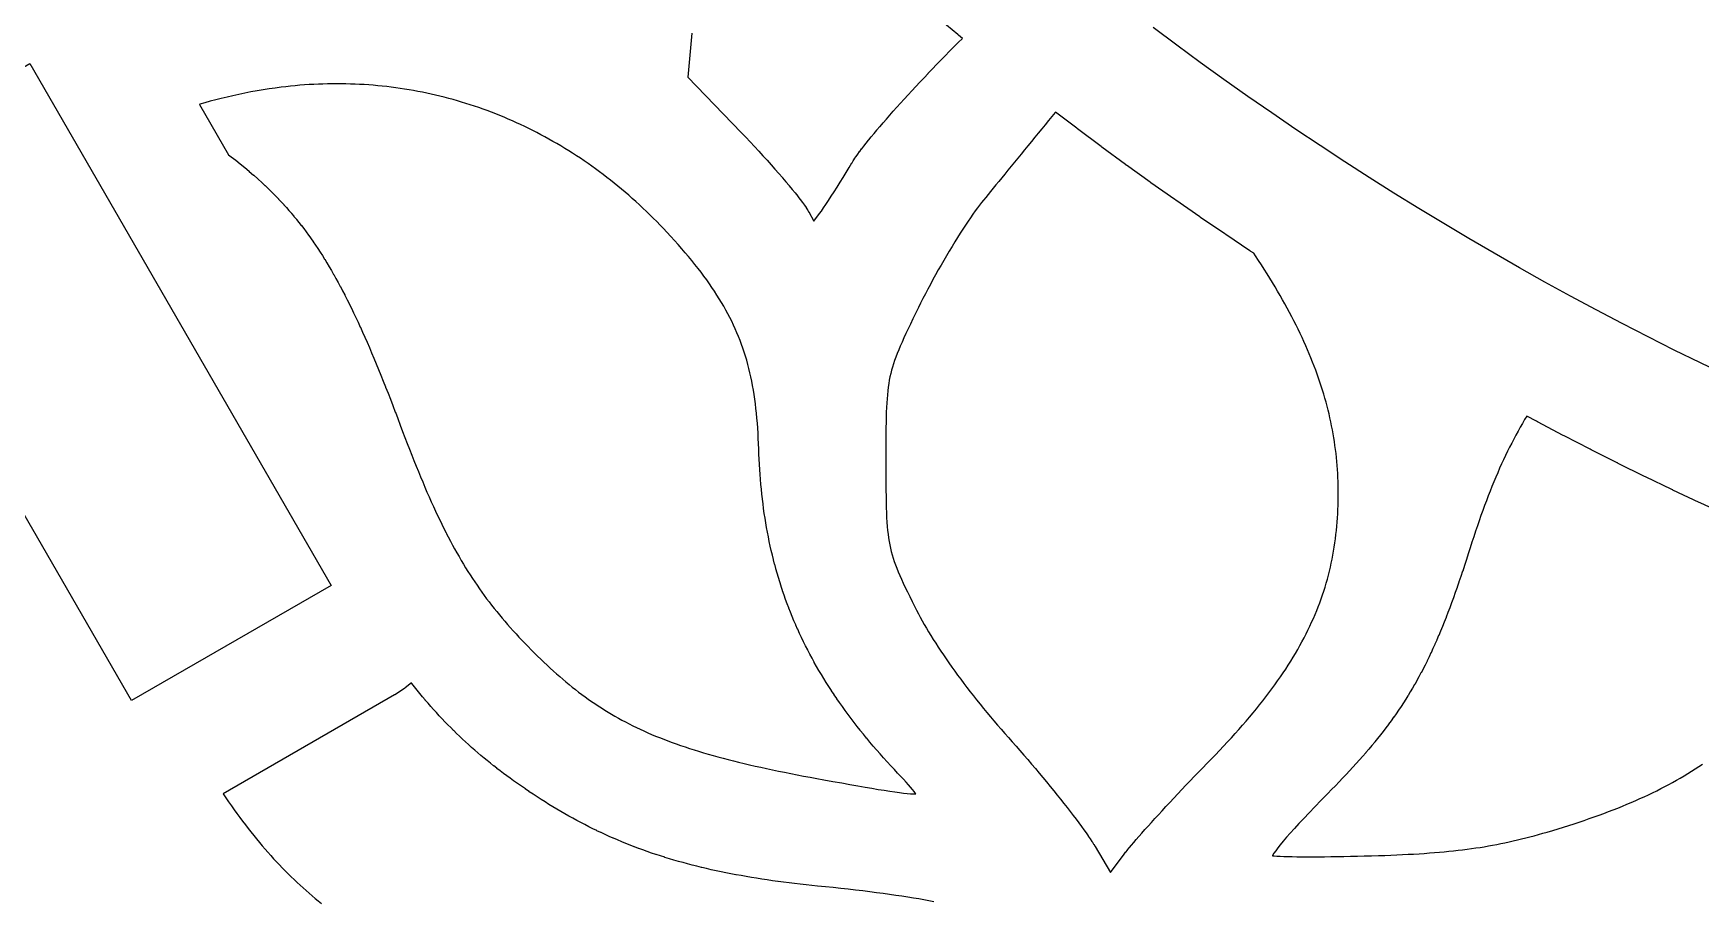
# Model space of a CAD drawing. Header units: millimetres. Extents: x 10 to 410, y 18 to 283.
# Drawn here: x 259.86 to 282.28, y 173.31 to 184.99 of the extents above; entities that cross this region are included whole.
import ezdxf

# ---------------------------------------------------------------- set-up
doc = ezdxf.new("R2010")
doc.units = ezdxf.units.MM
doc.layers.add('CUT', color=1, linetype='Continuous')

msp = doc.modelspace()

# ---------------------------------------------------------------- linework, layer by layer
at = {"layer": 'CUT'}
for points in [[(268.7137, 184.9862), (268.6605, 184.3979), (269.3804, 183.6504), (269.3806, 183.6502), (269.4395, 183.5887), (269.4399, 183.5882), (269.4985, 183.5263), (269.4989, 183.526), (269.5569, 183.4641), (269.5573, 183.4636), (269.6145, 183.4018), (269.6149, 183.4014), (269.6711, 183.34), (269.6714, 183.3397), (269.7265, 183.2789), (269.7269, 183.2784), (269.7805, 183.2185), (269.7808, 183.2181), (269.8329, 183.1593), (269.8333, 183.1589), (269.8836, 183.1015), (269.8841, 183.101), (269.9324, 183.0451), (269.9327, 183.0446), (269.9789, 182.9905), (269.9795, 182.9899), (270.0232, 182.9379), (270.0237, 182.9373), (270.0648, 182.8876), (270.0653, 182.887), (270.1037, 182.8398), (270.1044, 182.8389), (270.1397, 182.7945), (270.1403, 182.7937), (270.1725, 182.7523), (270.1735, 182.751), (270.2022, 182.7128), (270.2033, 182.7113), (270.2284, 182.6766), (270.2298, 182.6747), (270.2512, 182.6436), (270.253, 182.6408), (270.2703, 182.6138), (270.2729, 182.6096), (270.286, 182.5867), (270.2876, 182.5837), (270.3535, 182.459), (270.4318, 182.5628), (270.4568, 182.5967), (270.4856, 182.6376), (270.5179, 182.6846), (270.5529, 182.7372), (270.5904, 182.7942), (270.6295, 182.8547), (270.6696, 182.918), (270.7105, 182.9831), (270.7512, 183.049), (270.7915, 183.1153), (270.8307, 183.1807), (270.8685, 183.2449), (270.8691, 183.2458), (270.8834, 183.2695), (270.8852, 183.2724), (270.9022, 183.2985), (270.9035, 183.3004), (270.923, 183.3289), (270.9241, 183.3305), (270.946, 183.3612), (270.9468, 183.3622), (270.971, 183.3952), (270.9719, 183.3965), (270.9985, 183.4316), (270.9992, 183.4325), (271.0279, 183.4695), (271.0284, 183.4702), (271.0592, 183.5092), (271.0598, 183.5099), (271.0927, 183.5508), (271.0932, 183.5515), (271.1281, 183.5941), (271.1285, 183.5945), (271.1652, 183.6388), (271.1657, 183.6393), (271.2042, 183.6851), (271.2046, 183.6857), (271.2449, 183.733), (271.2451, 183.7332), (271.287, 183.782), (271.2875, 183.7825), (271.331, 183.8325), (271.3312, 183.8328), (271.3761, 183.8841), (271.3764, 183.8845), (271.4228, 183.9369), (271.4231, 183.9372), (271.4708, 183.9906), (271.471, 183.9909), (271.5199, 184.0453), (271.5203, 184.0456), (271.5705, 184.1009), (271.5707, 184.1012), (271.6219, 184.1572), (271.6221, 184.1574), (271.6743, 184.2141), (271.6746, 184.2144), (271.7278, 184.2718), (271.728, 184.2721), (271.782, 184.3299), (271.7822, 184.3301), (271.837, 184.3884), (271.8374, 184.3887), (271.893, 184.4473), (271.8931, 184.4475), (271.9492, 184.5064), (271.9495, 184.5067), (272.0062, 184.5657), (272.0064, 184.5659), (272.0636, 184.625), (272.0638, 184.6252), (272.1213, 184.6843), (272.1216, 184.6846), (272.1795, 184.7436), (272.1797, 184.7438), (272.2377, 184.8026), (272.2381, 184.803), (272.2964, 184.8615), (272.2966, 184.8617), (272.353, 184.9179), (272.301, 184.9604), (272.2902, 184.9692), (272.2894, 184.9698), (271.9875, 185.221)], [(282.627, 180.3837), (282.2733, 180.5543), (281.9211, 180.728), (281.5704, 180.9047), (281.2213, 181.0845), (280.8738, 181.2674), (280.5279, 181.4532), (280.1836, 181.6421), (279.8409, 181.834), (279.5, 182.0289), (279.1608, 182.2267), (278.8233, 182.4275), (278.4876, 182.6312), (278.1536, 182.8378), (277.8215, 183.0474), (277.4912, 183.2598), (277.1628, 183.4751), (276.8363, 183.6933), (276.5117, 183.9143), (276.1891, 184.1382), (275.8684, 184.3648), (275.5497, 184.5942), (275.233, 184.8264), (274.9183, 185.0614)], [(282.627, 178.5079), (282.2704, 178.6723), (282.2699, 178.6725), (282.2573, 178.6784), (282.257, 178.6786), (281.9018, 178.8461), (281.9015, 178.8462), (281.8889, 178.8522), (281.8884, 178.8524), (281.5347, 179.0231), (281.5346, 179.0232), (281.522, 179.0293), (281.5214, 179.0296), (281.1692, 179.2033), (281.169, 179.2034), (281.1565, 179.2096), (281.1559, 179.2099), (280.8053, 179.3866), (280.8047, 179.3869), (280.7922, 179.3933), (280.792, 179.3934), (280.4428, 179.5732), (280.4304, 179.5796), (280.4297, 179.58), (280.0822, 179.7629), (280.0821, 179.763), (280.0698, 179.7695), (280.0692, 179.7698), (279.9387, 179.8399), (279.9098, 179.7918), (279.8799, 179.7409), (279.8505, 179.6893), (279.8214, 179.6372), (279.7926, 179.5845), (279.7642, 179.5311), (279.7362, 179.477), (279.7084, 179.4223), (279.6811, 179.367), (279.654, 179.3107), (279.6272, 179.2537), (279.6006, 179.196), (279.5743, 179.1374), (279.5483, 179.0781), (279.5225, 179.0178), (279.4969, 178.9566), (279.4715, 178.8946), (279.4464, 178.8315), (279.4214, 178.7675), (279.3965, 178.7025), (279.3719, 178.6366), (279.3474, 178.5697), (279.323, 178.5016), (279.2987, 178.4324), (279.2746, 178.3623), (279.2505, 178.2909), (279.2265, 178.2184), (279.2026, 178.1448), (279.1787, 178.0697), (279.1532, 177.9895), (279.1531, 177.9892), (279.1278, 177.9105), (279.1277, 177.91), (279.1025, 177.8329), (279.1024, 177.8327), (279.0775, 177.7571), (279.0773, 177.7567), (279.0525, 177.6826), (279.0524, 177.6821), (279.0277, 177.6095), (279.0275, 177.609), (279.0029, 177.5378), (279.0027, 177.5373), (278.9781, 177.4674), (278.978, 177.467), (278.9536, 177.3985), (278.9534, 177.3978), (278.9289, 177.3306), (278.9287, 177.3302), (278.9043, 177.2643), (278.904, 177.2636), (278.8795, 177.1989), (278.8793, 177.1984), (278.8548, 177.1348), (278.8545, 177.134), (278.8299, 177.0716), (278.8297, 177.0711), (278.8051, 177.0098), (278.8048, 177.009), (278.78, 176.9487), (278.7797, 176.9479), (278.7548, 176.8887), (278.7544, 176.888), (278.7293, 176.8297), (278.729, 176.8289), (278.7038, 176.7716), (278.7035, 176.7708), (278.6781, 176.7144), (278.6777, 176.7135), (278.652, 176.6579), (278.6516, 176.6571), (278.6257, 176.6024), (278.6253, 176.6015), (278.5991, 176.5475), (278.5986, 176.5466), (278.5721, 176.4934), (278.5717, 176.4925), (278.5449, 176.44), (278.5444, 176.4391), (278.5173, 176.3873), (278.5168, 176.3865), (278.4893, 176.3352), (278.4888, 176.3341), (278.4609, 176.2835), (278.4604, 176.2826), (278.4321, 176.2325), (278.4316, 176.2316), (278.4029, 176.182), (278.4022, 176.181), (278.373, 176.1319), (278.3726, 176.1311), (278.343, 176.0824), (278.3423, 176.0813), (278.3121, 176.033), (278.3115, 176.0321), (278.2808, 175.9841), (278.2803, 175.9833), (278.2491, 175.9356), (278.2484, 175.9346), (278.2166, 175.8872), (278.2161, 175.8863), (278.1838, 175.8392), (278.1831, 175.8383), (278.1501, 175.7913), (278.1495, 175.7904), (278.1158, 175.7435), (278.1152, 175.7427), (278.0809, 175.696), (278.0803, 175.6953), (278.0454, 175.6487), (278.0448, 175.6479), (278.0091, 175.6012), (278.0085, 175.6003), (277.9721, 175.5537), (277.9715, 175.553), (277.9343, 175.5063), (277.9337, 175.5056), (277.8958, 175.4589), (277.8953, 175.4582), (277.8565, 175.4113), (277.856, 175.4107), (277.8165, 175.3636), (277.8159, 175.363), (277.7755, 175.3157), (277.775, 175.315), (277.7337, 175.2675), (277.7332, 175.2669), (277.691, 175.2191), (277.6906, 175.2187), (277.6476, 175.1705), (277.6471, 175.1699), (277.6031, 175.1214), (277.6026, 175.1209), (277.5576, 175.072), (277.5571, 175.0715), (277.5111, 175.0222), (277.5109, 175.0219), (277.464, 174.972), (277.4634, 174.9715), (277.4154, 174.9212), (277.4152, 174.9209), (277.3662, 174.8699), (277.3658, 174.8695), (277.3157, 174.818), (277.3154, 174.8177), (277.2641, 174.7654), (277.1747, 174.6744), (277.0913, 174.5886), (277.0137, 174.5078), (276.9418, 174.4321), (276.8754, 174.3612), (276.8147, 174.2951), (276.7594, 174.2337), (276.7097, 174.177), (276.6652, 174.1248), (276.6261, 174.0771), (276.5924, 174.0342), (276.564, 173.9957), (276.5409, 173.9619), (276.5231, 173.9332), (276.5209, 173.9291), (276.5413, 173.9273), (276.579, 173.9249), (276.6227, 173.9228), (276.6718, 173.9208), (276.7258, 173.9193), (276.7846, 173.918), (276.8477, 173.9169), (276.9149, 173.9162), (276.986, 173.9158), (277.0608, 173.9157), (277.1389, 173.9159), (277.2199, 173.9164), (277.3038, 173.9172), (277.3901, 173.9183), (277.4787, 173.9198), (277.5693, 173.9216), (277.6615, 173.9236), (277.7552, 173.926), (277.8501, 173.9288), (277.946, 173.9317), (278.0298, 173.9347), (278.1115, 173.9378), (278.1912, 173.9412), (278.2689, 173.9448), (278.3447, 173.9486), (278.4186, 173.9526), (278.4909, 173.957), (278.5615, 173.9616), (278.6304, 173.9664), (278.698, 173.9717), (278.7641, 173.9771), (278.8289, 173.983), (278.8925, 173.9891), (278.955, 173.9956), (279.0164, 174.0024), (279.0767, 174.0096), (279.1363, 174.0173), (279.195, 174.0251), (279.253, 174.0335), (279.3104, 174.0423), (279.3671, 174.0514), (279.4235, 174.0611), (279.4795, 174.0711), (279.5352, 174.0817), (279.5907, 174.0927), (279.6461, 174.1041), (279.7015, 174.1162), (279.7569, 174.1286), (279.8124, 174.1416), (279.8682, 174.1552), (279.9245, 174.1692), (279.981, 174.1838), (280.038, 174.199), (280.0956, 174.2148), (280.154, 174.2313), (280.2131, 174.2483), (280.2875, 174.2701), (280.3608, 174.2923), (280.4332, 174.3144), (280.5044, 174.3368), (280.5747, 174.3593), (280.6439, 174.382), (280.7122, 174.4049), (280.7794, 174.428), (280.8458, 174.4512), (280.9113, 174.4748), (280.9757, 174.4984), (281.0393, 174.5224), (281.102, 174.5466), (281.1638, 174.571), (281.2249, 174.5957), (281.2851, 174.6207), (281.3445, 174.646), (281.4032, 174.6715), (281.461, 174.6973), (281.5182, 174.7234), (281.5746, 174.7499), (281.6303, 174.7767), (281.6853, 174.8038), (281.7396, 174.8313), (281.7935, 174.8592), (281.8466, 174.8873), (281.899, 174.9159), (281.951, 174.9449), (282.0024, 174.9742), (282.053, 175.0039), (282.1034, 175.0342), (282.1533, 175.0648), (282.2026, 175.0957), (282.2513, 175.1272), (282.2998, 175.1593)], [(271.9666, 173.312), (271.903, 173.324), (271.8364, 173.336), (271.7666, 173.3481), (271.6937, 173.3602), (271.618, 173.3723), (271.5393, 173.3843), (271.4579, 173.3964), (271.3739, 173.4084), (271.2872, 173.4204), (271.1981, 173.4322), (271.1067, 173.444), (271.0128, 173.4556), (270.9168, 173.4672), (270.8187, 173.4785), (270.7186, 173.4898), (270.6165, 173.5008), (270.5125, 173.5116), (270.4067, 173.5222), (270.4065, 173.5222), (270.3285, 173.5301), (270.328, 173.5302), (270.2508, 173.5384), (270.2505, 173.5384), (270.1741, 173.5468), (270.1734, 173.5469), (270.0978, 173.5557), (270.0974, 173.5557), (270.0227, 173.5647), (270.0221, 173.5648), (269.9481, 173.5742), (269.9476, 173.5743), (269.8744, 173.584), (269.8738, 173.584), (269.8013, 173.594), (269.8008, 173.5941), (269.7291, 173.6044), (269.7284, 173.6045), (269.6574, 173.6152), (269.6568, 173.6153), (269.5865, 173.6263), (269.586, 173.6264), (269.5164, 173.6377), (269.5157, 173.6378), (269.4467, 173.6495), (269.4461, 173.6496), (269.3779, 173.6616), (269.3773, 173.6617), (269.3097, 173.674), (269.3088, 173.6742), (269.2419, 173.687), (269.2413, 173.6871), (269.1749, 173.7002), (269.1743, 173.7003), (269.1086, 173.7137), (269.1079, 173.7139), (269.0428, 173.7277), (269.042, 173.7278), (268.9775, 173.742), (268.9767, 173.7422), (268.9128, 173.7568), (268.9121, 173.757), (268.8487, 173.772), (268.8479, 173.7722), (268.7851, 173.7876), (268.7845, 173.7877), (268.7222, 173.8034), (268.7212, 173.8037), (268.6594, 173.8199), (268.6588, 173.82), (268.5976, 173.8365), (268.5967, 173.8368), (268.5359, 173.8538), (268.5351, 173.854), (268.4748, 173.8714), (268.474, 173.8716), (268.4141, 173.8894), (268.4133, 173.8897), (268.3539, 173.9079), (268.3529, 173.9082), (268.294, 173.9269), (268.2934, 173.9271), (268.2349, 173.9461), (268.2338, 173.9464), (268.1757, 173.966), (268.1751, 173.9662), (268.1173, 173.9861), (268.1164, 173.9865), (268.0591, 174.0069), (268.0582, 174.0072), (268.0012, 174.0281), (268.0004, 174.0284), (267.9438, 174.0497), (267.9428, 174.0501), (267.8866, 174.0719), (267.8858, 174.0722), (267.8298, 174.0945), (267.829, 174.0948), (267.7734, 174.1175), (267.7726, 174.1179), (267.7172, 174.1411), (267.7162, 174.1415), (267.6612, 174.1652), (267.6605, 174.1655), (267.6057, 174.1896), (267.6047, 174.19), (267.5502, 174.2147), (267.5495, 174.2151), (267.4953, 174.2402), (267.4944, 174.2406), (267.4403, 174.2663), (267.4396, 174.2666), (267.3858, 174.2927), (267.3848, 174.2932), (267.3312, 174.3199), (267.3305, 174.3202), (267.2771, 174.3473), (267.2763, 174.3478), (267.223, 174.3755), (267.2222, 174.3759), (267.1691, 174.4041), (267.1682, 174.4046), (267.1153, 174.4334), (267.1146, 174.4338), (267.0618, 174.4631), (267.0611, 174.4635), (267.0084, 174.4933), (267.0076, 174.4937), (266.9551, 174.524), (266.9544, 174.5244), (266.9019, 174.5553), (266.9011, 174.5558), (266.8487, 174.5873), (266.848, 174.5877), (266.7957, 174.6197), (266.795, 174.6201), (266.7427, 174.6527), (266.742, 174.6531), (266.6898, 174.6862), (266.6892, 174.6866), (266.6369, 174.7203), (266.6362, 174.7208), (266.584, 174.7551), (266.5834, 174.7555), (266.5313, 174.7903), (266.5306, 174.7908), (266.4783, 174.8263), (266.4777, 174.8267), (266.4255, 174.8627), (266.425, 174.8631), (266.3727, 174.8997), (266.3719, 174.9002), (266.3196, 174.9375), (266.3193, 174.9377), (266.2743, 174.9701), (266.2735, 174.9707), (266.229, 175.0034), (266.2285, 175.0038), (266.1843, 175.0367), (266.1836, 175.0372), (266.1398, 175.0704), (266.1392, 175.0709), (266.0958, 175.1043), (266.0951, 175.1048), (266.0521, 175.1385), (266.0516, 175.1389), (266.0089, 175.1728), (266.0081, 175.1734), (265.9658, 175.2077), (265.9653, 175.2081), (265.9233, 175.2426), (265.9226, 175.2432), (265.8809, 175.2781), (265.8803, 175.2786), (265.839, 175.3137), (265.8383, 175.3143), (265.7973, 175.3498), (265.7968, 175.3503), (265.7561, 175.3861), (265.7554, 175.3867), (265.715, 175.4229), (265.7144, 175.4234), (265.6743, 175.4599), (265.6735, 175.4607), (265.6338, 175.4976), (265.6333, 175.498), (265.5938, 175.5352), (265.5931, 175.5359), (265.5539, 175.5736), (265.5534, 175.5741), (265.5144, 175.6121), (265.5137, 175.6128), (265.4751, 175.6512), (265.4744, 175.6518), (265.436, 175.6907), (265.4356, 175.6912), (265.3974, 175.7304), (265.3967, 175.7311), (265.3588, 175.7708), (265.3582, 175.7715), (265.3205, 175.8117), (265.3199, 175.8123), (265.2825, 175.8528), (265.2819, 175.8535), (265.2447, 175.8946), (265.2442, 175.8952), (265.2072, 175.9367), (265.2065, 175.9374), (265.1698, 175.9794), (265.1693, 175.9799), (265.1327, 176.0224), (265.1321, 176.0232), (265.0958, 176.0662), (265.0953, 176.0667), (265.0591, 176.1102), (265.0586, 176.1109), (265.0226, 176.1549), (265.0221, 176.1555), (264.9863, 176.2), (264.9857, 176.2007), (264.9501, 176.2458), (264.9496, 176.2465), (264.9453, 176.252), (264.8615, 176.1855), (264.8534, 176.1797), (264.7214, 176.0947), (264.7173, 176.0922), (262.4147, 174.7628), (262.4148, 174.7627), (262.4522, 174.7078), (262.4896, 174.6538), (262.5269, 174.6005), (262.5644, 174.548), (262.6017, 174.4963), (262.6391, 174.4455), (262.6767, 174.3953), (262.7142, 174.3458), (262.7518, 174.297), (262.7895, 174.2491), (262.8273, 174.2018), (262.8651, 174.1552), (262.903, 174.1094), (262.9412, 174.0641), (262.9794, 174.0196), (263.0177, 173.9757), (263.056, 173.9325), (263.0946, 173.8899), (263.1333, 173.8479), (263.1722, 173.8065), (263.2111, 173.7659), (263.2504, 173.7257), (263.2897, 173.6862), (263.3293, 173.6472), (263.369, 173.6089), (263.409, 173.5711), (263.4492, 173.5337), (263.4895, 173.497), (263.5301, 173.4608), (263.5711, 173.4251), (263.6121, 173.3899), (263.6534, 173.3553), (263.695, 173.3211), (263.7369, 173.2874)]]:
    msp.add_lwpolyline(points, dxfattribs=at)
for points in [[(263.8673, 177.5644), (261.1827, 176.0144), (257.1327, 183.0292), (259.8173, 184.5792)], [(262.0971, 184.0306), (262.4879, 183.3536), (262.5239, 183.3263), (262.5247, 183.3257), (262.5845, 183.2793), (262.5856, 183.2784), (262.6454, 183.2306), (262.6464, 183.2298), (262.7059, 183.181), (262.7069, 183.1802), (262.7659, 183.1305), (262.7668, 183.1297), (262.825, 183.0795), (262.8262, 183.0785), (262.8831, 183.0279), (262.8841, 183.027), (262.9396, 182.9762), (262.9405, 182.9753), (262.9777, 182.9404), (262.9785, 182.9397), (263.0151, 182.9046), (263.0157, 182.904), (263.052, 182.8686), (263.0529, 182.8677), (263.0886, 182.832), (263.0893, 182.8313), (263.1247, 182.7952), (263.1254, 182.7945), (263.1604, 182.7581), (263.1612, 182.7573), (263.1958, 182.7205), (263.1965, 182.7197), (263.2307, 182.6825), (263.2315, 182.6817), (263.2654, 182.644), (263.2661, 182.6431), (263.2996, 182.605), (263.3003, 182.6042), (263.3334, 182.5657), (263.3341, 182.5649), (263.367, 182.5258), (263.3678, 182.5249), (263.4004, 182.4852), (263.4011, 182.4843), (263.4333, 182.4442), (263.434, 182.4433), (263.466, 182.4025), (263.4667, 182.4016), (263.4984, 182.3602), (263.499, 182.3594), (263.5305, 182.3174), (263.5312, 182.3165), (263.5625, 182.2738), (263.5631, 182.2729), (263.5941, 182.2296), (263.5948, 182.2287), (263.6256, 182.1846), (263.6261, 182.1838), (263.6568, 182.139), (263.6575, 182.138), (263.6879, 182.0924), (263.6884, 182.0917), (263.7187, 182.0454), (263.7192, 182.0445), (263.7494, 181.9973), (263.75, 181.9965), (263.78, 181.9486), (263.7805, 181.9477), (263.8104, 181.8988), (263.8109, 181.898), (263.8407, 181.8483), (263.8411, 181.8475), (263.8708, 181.7969), (263.8713, 181.7961), (263.9009, 181.7445), (263.9013, 181.7438), (263.9309, 181.6913), (263.9314, 181.6905), (263.9609, 181.637), (263.9613, 181.6362), (263.9907, 181.5817), (263.991, 181.5811), (264.0205, 181.5255), (264.0209, 181.5248), (264.0504, 181.4682), (264.0508, 181.4674), (264.0802, 181.4097), (264.0805, 181.4091), (264.11, 181.3503), (264.1103, 181.3497), (264.1398, 181.2898), (264.1401, 181.2892), (264.1697, 181.2281), (264.17, 181.2275), (264.1996, 181.1653), (264.1999, 181.1647), (264.2296, 181.1012), (264.2298, 181.1006), (264.2596, 181.0359), (264.2598, 181.0355), (264.2898, 180.9695), (264.2901, 180.9689), (264.3201, 180.9017), (264.3203, 180.9012), (264.3505, 180.8326), (264.3507, 180.8321), (264.381, 180.7623), (264.3812, 180.7618), (264.4117, 180.6905), (264.4119, 180.69), (264.4425, 180.6174), (264.4427, 180.6171), (264.4736, 180.5431), (264.4738, 180.5426), (264.5048, 180.4672), (264.5049, 180.4669), (264.5362, 180.3899), (264.5364, 180.3895), (264.5679, 180.3112), (264.568, 180.3109), (264.5998, 180.231), (264.6, 180.2305), (264.632, 180.149), (264.6321, 180.1488), (264.6644, 180.0659), (264.6645, 180.0656), (264.6971, 179.981), (264.6972, 179.9807), (264.7301, 179.8945), (264.7302, 179.8942), (264.7634, 179.8064), (264.7635, 179.8062), (264.7971, 179.7168), (264.8285, 179.6333), (264.8594, 179.5516), (264.89, 179.4717), (264.9204, 179.3932), (264.9504, 179.3164), (264.9804, 179.241), (265.01, 179.1671), (265.0395, 179.0946), (265.0687, 179.0237), (265.0977, 178.9541), (265.1268, 178.8859), (265.1555, 178.8189), (265.1843, 178.7533), (265.2129, 178.6889), (265.2415, 178.6257), (265.27, 178.5637), (265.2985, 178.5029), (265.3269, 178.4431), (265.3553, 178.3846), (265.3656, 178.3639), (265.4137, 178.2704), (265.4176, 178.2617), (265.4197, 178.2563), (265.4411, 178.2147), (265.4698, 178.1603), (265.4987, 178.1065), (265.5277, 178.0535), (265.5568, 178.0015), (265.586, 177.9503), (265.6155, 177.8998), (265.6452, 177.8501), (265.675, 177.8011), (265.7052, 177.7527), (265.7356, 177.7049), (265.7662, 177.6578), (265.7972, 177.6113), (265.8286, 177.5652), (265.8603, 177.5196), (265.8924, 177.4744), (265.9248, 177.4296), (265.9577, 177.3853), (265.9909, 177.3414), (266.0247, 177.2976), (266.0589, 177.2542), (266.0937, 177.2109), (266.129, 177.1679), (266.1648, 177.1251), (266.2011, 177.0824), (266.2382, 177.0398), (266.2757, 176.9972), (266.314, 176.9546), (266.3527, 176.912), (266.3922, 176.8694), (266.4324, 176.8267), (266.4733, 176.784), (266.515, 176.7411), (266.5575, 176.6979), (266.6004, 176.6548), (266.6431, 176.6126), (266.6858, 176.571), (266.7283, 176.5303), (266.7707, 176.4904), (266.813, 176.4511), (266.8552, 176.4127), (266.8974, 176.375), (266.9396, 176.3379), (266.9819, 176.3017), (267.0242, 176.266), (267.0665, 176.231), (267.109, 176.1968), (267.1516, 176.1631), (267.1943, 176.1301), (267.2372, 176.0977), (267.2803, 176.066), (267.3237, 176.0347), (267.3673, 176.0041), (267.4112, 175.9742), (267.4554, 175.9447), (267.5, 175.9158), (267.545, 175.8874), (267.5903, 175.8595), (267.636, 175.8322), (267.6823, 175.8054), (267.729, 175.779), (267.7763, 175.753), (267.824, 175.7275), (267.8723, 175.7026), (267.9213, 175.678), (267.9709, 175.6538), (268.0209, 175.63), (268.0719, 175.6067), (268.1235, 175.5837), (268.1758, 175.5611), (268.2289, 175.5388), (268.2827, 175.5169), (268.3374, 175.4954), (268.393, 175.4742), (268.4493, 175.4532), (268.5066, 175.4327), (268.5648, 175.4124), (268.624, 175.3923), (268.6842, 175.3725), (268.7453, 175.353), (268.8075, 175.3338), (268.8707, 175.3148), (268.9351, 175.296), (269.0005, 175.2774), (269.067, 175.259), (269.1348, 175.2409), (269.2036, 175.2228), (269.2738, 175.2051), (269.3452, 175.1874), (269.4177, 175.1699), (269.4916, 175.1526), (269.5669, 175.1353), (269.6434, 175.1182), (269.7213, 175.1013), (269.8006, 175.0844), (269.8813, 175.0675), (269.9635, 175.0508), (270.0471, 175.0341), (270.1322, 175.0175), (270.2188, 175.0009), (270.307, 174.9843), (270.3967, 174.9678), (270.4881, 174.9513), (270.6127, 174.9289), (270.7305, 174.9078), (270.8418, 174.888), (270.9465, 174.8694), (271.0448, 174.8521), (271.1368, 174.8363), (271.2225, 174.8219), (271.3023, 174.8088), (271.376, 174.7973), (271.4435, 174.7873), (271.5054, 174.7789), (271.5613, 174.7721), (271.6115, 174.7669), (271.6557, 174.7633), (271.6941, 174.7614), (271.7261, 174.761), (271.7284, 174.7611), (271.7235, 174.7681), (271.7048, 174.7924), (271.6825, 174.8198), (271.6567, 174.85), (271.6275, 174.8829), (271.5952, 174.9185), (271.56, 174.9567), (271.5219, 174.9976), (271.4813, 175.0411), (271.4382, 175.0869), (271.4378, 175.0873), (271.3893, 175.1395), (271.3888, 175.1401), (271.341, 175.1923), (271.3406, 175.1927), (271.2935, 175.2448), (271.293, 175.2455), (271.2466, 175.2977), (271.2461, 175.2982), (271.2005, 175.3503), (271.1999, 175.351), (271.155, 175.4032), (271.1545, 175.4038), (271.1103, 175.456), (271.1097, 175.4567), (271.0663, 175.5089), (271.0658, 175.5095), (271.023, 175.5618), (271.0225, 175.5624), (270.9804, 175.6147), (270.9798, 175.6154), (270.9385, 175.6677), (270.938, 175.6685), (270.8974, 175.7209), (270.8969, 175.7214), (270.8569, 175.7738), (270.8563, 175.7747), (270.8171, 175.8272), (270.8166, 175.8278), (270.778, 175.8804), (270.7774, 175.8812), (270.7396, 175.9338), (270.7391, 175.9346), (270.7019, 175.9874), (270.7013, 175.9881), (270.6648, 176.0409), (270.6643, 176.0418), (270.6285, 176.0947), (270.6279, 176.0955), (270.5928, 176.1485), (270.5922, 176.1494), (270.5578, 176.2026), (270.5574, 176.2033), (270.5236, 176.2565), (270.523, 176.2574), (270.4899, 176.3108), (270.4894, 176.3117), (270.457, 176.3652), (270.4565, 176.366), (270.4247, 176.4196), (270.4241, 176.4207), (270.3931, 176.4745), (270.3927, 176.4752), (270.3622, 176.5291), (270.3615, 176.5302), (270.3318, 176.5843), (270.3314, 176.5851), (270.3023, 176.6393), (270.3018, 176.6403), (270.2733, 176.6948), (270.2728, 176.6957), (270.245, 176.7502), (270.2445, 176.7511), (270.2173, 176.8059), (270.2168, 176.8069), (270.1903, 176.8618), (270.1898, 176.863), (270.164, 176.9182), (270.1637, 176.9189), (270.1384, 176.9742), (270.1379, 176.9753), (270.1133, 177.0309), (270.1128, 177.032), (270.0889, 177.0878), (270.0885, 177.0887), (270.0652, 177.1446), (270.0648, 177.1457), (270.0421, 177.202), (270.0417, 177.2029), (270.0196, 177.2593), (270.0191, 177.2605), (269.9977, 177.3172), (269.9974, 177.318), (269.9765, 177.3749), (269.9761, 177.3761), (269.9559, 177.4333), (269.9556, 177.4343), (269.936, 177.4917), (269.9356, 177.4929), (269.9167, 177.5507), (269.9164, 177.5515), (269.898, 177.6094), (269.8977, 177.6105), (269.8799, 177.6688), (269.8795, 177.6699), (269.8624, 177.7284), (269.8621, 177.7294), (269.8455, 177.7883), (269.8453, 177.7893), (269.8293, 177.8484), (269.829, 177.8496), (269.8137, 177.909), (269.8134, 177.9099), (269.7986, 177.9697), (269.7984, 177.9707), (269.7842, 178.0308), (269.7839, 178.0318), (269.7703, 178.0922), (269.7701, 178.0933), (269.7571, 178.154), (269.7569, 178.155), (269.7445, 178.216), (269.7443, 178.217), (269.7325, 178.2784), (269.7323, 178.2793), (269.721, 178.3411), (269.7209, 178.3421), (269.7102, 178.4042), (269.71, 178.4052), (269.6999, 178.4677), (269.6997, 178.4686), (269.6901, 178.5314), (269.69, 178.5324), (269.681, 178.5956), (269.6809, 178.5966), (269.6725, 178.6603), (269.6724, 178.6611), (269.6645, 178.725), (269.6643, 178.726), (269.657, 178.7904), (269.6569, 178.7914), (269.6502, 178.8562), (269.6501, 178.857), (269.6439, 178.9222), (269.6439, 178.923), (269.6382, 178.9886), (269.6381, 178.9896), (269.633, 179.0557), (269.6329, 179.0565), (269.6283, 179.1229), (269.6283, 179.1238), (269.6243, 179.1907), (269.6242, 179.1915), (269.6207, 179.2589), (269.6207, 179.2598), (269.6178, 179.3276), (269.6178, 179.3284), (269.6154, 179.3965), (269.6127, 179.4693), (269.6095, 179.5406), (269.6058, 179.6105), (269.6014, 179.6791), (269.5964, 179.7467), (269.5908, 179.8131), (269.5845, 179.8784), (269.5776, 179.9426), (269.5699, 180.0058), (269.5616, 180.068), (269.5526, 180.1292), (269.5428, 180.1895), (269.5323, 180.249), (269.521, 180.3077), (269.509, 180.3656), (269.4963, 180.4225), (269.4827, 180.4789), (269.4684, 180.5346), (269.4531, 180.5895), (269.4371, 180.644), (269.4202, 180.6979), (269.4025, 180.7512), (269.3839, 180.8042), (269.3644, 180.8566), (269.3439, 180.9087), (269.3226, 180.9604), (269.3002, 181.0118), (269.2769, 181.063), (269.2527, 181.1139), (269.2274, 181.1647), (269.2011, 181.2153), (269.1738, 181.2657), (269.1454, 181.3161), (269.1159, 181.3665), (269.0853, 181.417), (269.0537, 181.4673), (269.0207, 181.5179), (268.9868, 181.5686), (268.9517, 181.6194), (268.9153, 181.6704), (268.8777, 181.7218), (268.839, 181.7733), (268.7989, 181.8251), (268.7576, 181.8773), (268.7151, 181.9299), (268.6713, 181.9829), (268.6262, 182.0362), (268.5796, 182.0901), (268.5317, 182.1447), (268.4827, 182.1996), (268.4321, 182.2551), (268.3802, 182.3113), (268.3351, 182.3593), (268.2897, 182.4066), (268.2441, 182.4534), (268.1981, 182.4996), (268.1517, 182.5453), (268.1051, 182.5905), (268.0583, 182.6349), (268.0111, 182.6789), (267.9636, 182.7224), (267.9157, 182.7652), (267.8676, 182.8075), (267.8193, 182.8492), (267.7706, 182.8903), (267.7216, 182.931), (267.6724, 182.971), (267.623, 183.0105), (267.5731, 183.0493), (267.5231, 183.0877), (267.4728, 183.1254), (267.4222, 183.1625), (267.3713, 183.1992), (267.3202, 183.2352), (267.2688, 183.2706), (267.2172, 183.3055), (267.1654, 183.3398), (267.1132, 183.3734), (267.0609, 183.4066), (267.0083, 183.4391), (266.9554, 183.4711), (266.9023, 183.5024), (266.849, 183.5332), (266.7953, 183.5634), (266.7416, 183.5931), (266.6875, 183.6222), (266.6333, 183.6506), (266.5789, 183.6784), (266.5241, 183.7057), (266.4692, 183.7324), (266.4141, 183.7585), (266.3588, 183.784), (266.3032, 183.8089), (266.2475, 183.8332), (266.1916, 183.8569), (266.1354, 183.88), (266.0791, 183.9026), (266.0225, 183.9245), (265.9658, 183.9458), (265.909, 183.9665), (265.8518, 183.9866), (265.7945, 184.0062), (265.7372, 184.025), (265.6795, 184.0433), (265.6216, 184.061), (265.5636, 184.0781), (265.5055, 184.0946), (265.4472, 184.1105), (265.3887, 184.1258), (265.3301, 184.1405), (265.2712, 184.1545), (265.2123, 184.168), (265.1533, 184.1808), (265.094, 184.1929), (265.0344, 184.2046), (264.9749, 184.2156), (264.9153, 184.2259), (264.8553, 184.2356), (264.7954, 184.2448), (264.7354, 184.2532), (264.675, 184.2611), (264.6146, 184.2684), (264.5542, 184.275), (264.4936, 184.281), (264.4328, 184.2863), (264.372, 184.2912), (264.311, 184.2952), (264.2499, 184.2987), (264.1887, 184.3016), (264.1274, 184.3038), (264.066, 184.3054), (264.0045, 184.3064), (263.9429, 184.3067), (263.8812, 184.3064), (263.8194, 184.3054), (263.7575, 184.3038), (263.6955, 184.3016), (263.6334, 184.2987), (263.5714, 184.2952), (263.5091, 184.2911), (263.4468, 184.2862), (263.3844, 184.2808), (263.322, 184.2747), (263.2595, 184.2679), (263.1969, 184.2606), (263.1162, 184.25), (263.0349, 184.2383), (262.9531, 184.2255), (262.8712, 184.2116), (262.7894, 184.1967), (262.708, 184.1809), (262.6272, 184.1644), (262.5472, 184.147), (262.4685, 184.129), (262.3912, 184.1104), (262.3156, 184.0914), (262.242, 184.0719), (262.1706, 184.052), (262.1015, 184.032)], [(273.603, 183.926), (273.5991, 183.9212), (273.5548, 183.8673), (273.51, 183.8125), (273.5099, 183.8124), (273.4643, 183.757), (273.4185, 183.7009), (273.3723, 183.6446), (273.3259, 183.5879), (273.2795, 183.5312), (273.2332, 183.4745), (273.1872, 183.4181), (273.1414, 183.3621), (273.0962, 183.3068), (273.0516, 183.2521), (273.0076, 183.1982), (272.9646, 183.1454), (272.9225, 183.0938), (272.8817, 183.0436), (272.8816, 183.0435), (272.8419, 182.9949), (272.8037, 182.9478), (272.7669, 182.9026), (272.7319, 182.8593), (272.6985, 182.8181), (272.667, 182.7792), (272.6375, 182.7429), (272.6107, 182.7096), (272.5836, 182.6753), (272.5552, 182.6378), (272.5253, 182.5972), (272.4942, 182.5535), (272.4618, 182.507), (272.4284, 182.4579), (272.3941, 182.4064), (272.3591, 182.3527), (272.3233, 182.2969), (272.2871, 182.2395), (272.2505, 182.1804), (272.2135, 182.1199), (272.1763, 182.0583), (272.1392, 181.9957), (272.1022, 181.9322), (272.0653, 181.8682), (272.0287, 181.8038), (271.9925, 181.7392), (271.9569, 181.6746), (271.922, 181.6103), (271.8879, 181.5462), (271.8546, 181.4827), (271.8224, 181.4201), (271.7913, 181.3585), (271.7614, 181.2978), (271.7235, 181.2201), (271.6878, 181.1466), (271.6544, 181.0773), (271.623, 181.0116), (271.5937, 180.9495), (271.5665, 180.8906), (271.5411, 180.8346), (271.5177, 180.7813), (271.4961, 180.7303), (271.4763, 180.6812), (271.4581, 180.6338), (271.4415, 180.5879), (271.4264, 180.543), (271.4127, 180.499), (271.4004, 180.4552), (271.3892, 180.4112), (271.3792, 180.367), (271.3703, 180.3221), (271.3624, 180.276), (271.3554, 180.2286), (271.3494, 180.1793), (271.3441, 180.1277), (271.3395, 180.0738), (271.3357, 180.0171), (271.3326, 179.9572), (271.33, 179.8939), (271.3281, 179.8268), (271.3265, 179.7559), (271.3254, 179.6806), (271.3246, 179.6006), (271.3241, 179.5157), (271.3238, 179.4258), (271.3237, 179.3303), (271.3237, 179.1234), (271.3239, 179.0241), (271.3243, 178.9306), (271.3249, 178.8426), (271.3259, 178.76), (271.3272, 178.6823), (271.3291, 178.6094), (271.3314, 178.5406), (271.3343, 178.4759), (271.3379, 178.415), (271.3422, 178.3571), (271.3471, 178.3025), (271.3529, 178.2506), (271.3596, 178.201), (271.3672, 178.1532), (271.3759, 178.107), (271.3855, 178.0621), (271.3962, 178.018), (271.4082, 177.9742), (271.4214, 177.9305), (271.4361, 177.8864), (271.4522, 177.8414), (271.47, 177.7954), (271.4894, 177.7478), (271.5105, 177.6984), (271.5334, 177.6469), (271.5583, 177.5928), (271.585, 177.5361), (271.6139, 177.4762), (271.645, 177.4128), (271.678, 177.3456), (271.7132, 177.2748), (271.7364, 177.229), (271.7606, 177.1826), (271.7859, 177.1355), (271.8124, 177.0877), (271.8399, 177.039), (271.8686, 176.9897), (271.8983, 176.9397), (271.929, 176.8893), (271.9608, 176.838), (271.9935, 176.7865), (272.0273, 176.7343), (272.062, 176.6815), (272.0977, 176.6284), (272.1341, 176.5748), (272.1715, 176.5209), (272.2099, 176.4665), (272.2489, 176.4119), (272.2889, 176.357), (272.3296, 176.3018), (272.371, 176.2464), (272.4133, 176.1907), (272.4562, 176.135), (272.4999, 176.0792), (272.5443, 176.0232), (272.5893, 175.967), (272.635, 175.9109), (272.6812, 175.8548), (272.7282, 175.7986), (272.7756, 175.7425), (272.8235, 175.6866), (272.8721, 175.6307), (272.9211, 175.5749), (272.9708, 175.5192), (272.9709, 175.5191), (273.0224, 175.4613), (273.0226, 175.461), (273.0743, 175.4025), (273.0746, 175.4022), (273.1264, 175.3431), (273.1267, 175.3428), (273.1785, 175.2832), (273.1787, 175.2829), (273.2304, 175.223), (273.2308, 175.2226), (273.2821, 175.1625), (273.2823, 175.1623), (273.3334, 175.102), (273.3337, 175.1016), (273.3842, 175.0415), (273.3844, 175.0413), (273.4344, 174.9814), (273.4347, 174.981), (273.484, 174.9214), (273.4842, 174.9211), (273.5327, 174.862), (273.533, 174.8617), (273.5805, 174.8033), (273.5807, 174.803), (273.6273, 174.7453), (273.6276, 174.7449), (273.673, 174.6881), (273.6733, 174.6878), (273.7175, 174.632), (273.7177, 174.6317), (273.7605, 174.5772), (273.7609, 174.5767), (273.8022, 174.5234), (273.8024, 174.5231), (273.8422, 174.4714), (273.8427, 174.4709), (273.8808, 174.4207), (273.8812, 174.4201), (273.9175, 174.3716), (273.9179, 174.3711), (273.9523, 174.3245), (273.9526, 174.324), (273.985, 174.2795), (273.9857, 174.2786), (274.0159, 174.2362), (274.0164, 174.2355), (274.0444, 174.1954), (274.045, 174.1944), (274.0707, 174.1567), (274.0715, 174.1555), (274.0947, 174.1204), (274.0956, 174.1191), (274.1163, 174.0867), (274.1176, 174.0846), (274.1355, 174.055), (274.136, 174.0541), (274.3416, 173.7059), (274.5271, 173.9511), (274.5277, 173.9518), (274.5468, 173.9766), (274.548, 173.9782), (274.5703, 174.006), (274.5708, 174.0066), (274.596, 174.0375), (274.5968, 174.0385), (274.625, 174.0722), (274.6256, 174.0728), (274.6565, 174.1091), (274.6568, 174.1096), (274.6903, 174.1485), (274.6906, 174.1488), (274.7265, 174.1901), (274.7269, 174.1906), (274.7652, 174.2341), (274.7655, 174.2344), (274.806, 174.28), (274.8063, 174.2803), (274.8488, 174.3278), (274.8491, 174.3281), (274.8935, 174.3773), (274.8937, 174.3775), (274.9399, 174.4284), (274.94, 174.4286), (274.9878, 174.481), (274.988, 174.4812), (275.0372, 174.5348), (275.0374, 174.535), (275.0881, 174.5899), (275.0883, 174.5901), (275.1401, 174.6459), (275.1403, 174.6462), (275.1933, 174.7029), (275.1934, 174.703), (275.2472, 174.7604), (275.2475, 174.7606), (275.3022, 174.8186), (275.3023, 174.8188), (275.3576, 174.8772), (275.3578, 174.8774), (275.4136, 174.936), (275.4138, 174.9362), (275.4701, 174.995), (275.4702, 174.9951), (275.5266, 175.0538), (275.5268, 175.054), (275.5834, 175.1125), (275.5836, 175.1127), (275.6401, 175.1708), (275.6402, 175.1709), (275.6965, 175.2286), (275.7531, 175.2867), (275.8085, 175.3444), (275.8628, 175.4016), (275.916, 175.4585), (275.9681, 175.5151), (276.0192, 175.5714), (276.0693, 175.6274), (276.1183, 175.6831), (276.1662, 175.7385), (276.2131, 175.7938), (276.2591, 175.8487), (276.3039, 175.9033), (276.3478, 175.9578), (276.3907, 176.012), (276.4326, 176.066), (276.4735, 176.1198), (276.5133, 176.1734), (276.5522, 176.2269), (276.5901, 176.2802), (276.6271, 176.3333), (276.6632, 176.3864), (276.6982, 176.4392), (276.7323, 176.4919), (276.7655, 176.5445), (276.7978, 176.5971), (276.8291, 176.6495), (276.8595, 176.7019), (276.889, 176.7542), (276.9176, 176.8066), (276.9454, 176.8588), (276.9721, 176.911), (276.9981, 176.9632), (277.0231, 177.0153), (277.0472, 177.0676), (277.0706, 177.1199), (277.0932, 177.1722), (277.1148, 177.2245), (277.1356, 177.2768), (277.1556, 177.3294), (277.1747, 177.3819), (277.193, 177.4346), (277.2106, 177.4875), (277.2273, 177.5404), (277.2432, 177.5933), (277.2583, 177.6466), (277.2727, 177.7), (277.2863, 177.7535), (277.2991, 177.8074), (277.3111, 177.8613), (277.3223, 177.9155), (277.3329, 177.9701), (277.3427, 178.0247), (277.3517, 178.0797), (277.3601, 178.1349), (277.3676, 178.1904), (277.3745, 178.2462), (277.3806, 178.3025), (277.3861, 178.3589), (277.3908, 178.4157), (277.3948, 178.4729), (277.398, 178.5279), (277.4007, 178.5827), (277.4028, 178.6373), (277.4042, 178.6917), (277.405, 178.7461), (277.4053, 178.8004), (277.405, 178.8544), (277.404, 178.9083), (277.4026, 178.9622), (277.4004, 179.0159), (277.3977, 179.0695), (277.3943, 179.1231), (277.3903, 179.1766), (277.3857, 179.23), (277.3805, 179.2833), (277.3747, 179.3366), (277.3682, 179.3898), (277.3611, 179.443), (277.3533, 179.4963), (277.345, 179.5494), (277.336, 179.6025), (277.3263, 179.6556), (277.316, 179.7087), (277.3051, 179.7619), (277.2934, 179.8151), (277.2812, 179.8683), (277.2683, 179.9215), (277.2546, 179.9749), (277.2404, 180.0283), (277.2256, 180.0816), (277.2099, 180.135), (277.1936, 180.1887), (277.1766, 180.2423), (277.1589, 180.2962), (277.1407, 180.35), (277.1217, 180.4039), (277.1019, 180.458), (277.0815, 180.5123), (277.0604, 180.5666), (277.0385, 180.6211), (277.0159, 180.6759), (276.9927, 180.7307), (276.9687, 180.7857), (276.944, 180.8409), (276.9186, 180.8962), (276.8924, 180.9517), (276.8655, 181.0076), (276.8379, 181.0635), (276.8095, 181.1196), (276.7804, 181.176), (276.7506, 181.2327), (276.7199, 181.2896), (276.6886, 181.3467), (276.6564, 181.4041), (276.6236, 181.4617), (276.59, 181.5196), (276.5555, 181.5778), (276.5204, 181.6362), (276.4844, 181.695), (276.4477, 181.754), (276.4102, 181.8134), (276.3718, 181.873), (276.3328, 181.9329), (276.2929, 181.9933), (276.2696, 182.028), (276.2308, 182.0535), (276.2306, 182.0536), (276.2189, 182.0613), (276.2183, 182.0617), (275.8918, 182.2799), (275.8916, 182.28), (275.88, 182.2878), (275.8795, 182.2881), (275.5549, 182.5091), (275.5546, 182.5094), (275.5431, 182.5173), (275.5427, 182.5175), (275.2201, 182.7413), (275.22, 182.7414), (275.2085, 182.7494), (275.2079, 182.7498), (274.8872, 182.9765), (274.8866, 182.9769), (274.8753, 182.985), (274.8752, 182.9851), (274.5565, 183.2145), (274.5562, 183.2148), (274.5449, 183.223), (274.5445, 183.2233), (274.2278, 183.4555), (274.2274, 183.4558), (274.2162, 183.4641), (274.2159, 183.4643), (273.9012, 183.6993), (273.9007, 183.6997), (273.8896, 183.7081), (273.8894, 183.7082)]]:
    msp.add_lwpolyline(points, close=True, dxfattribs=at)

doc.saveas('drawing.dxf')
